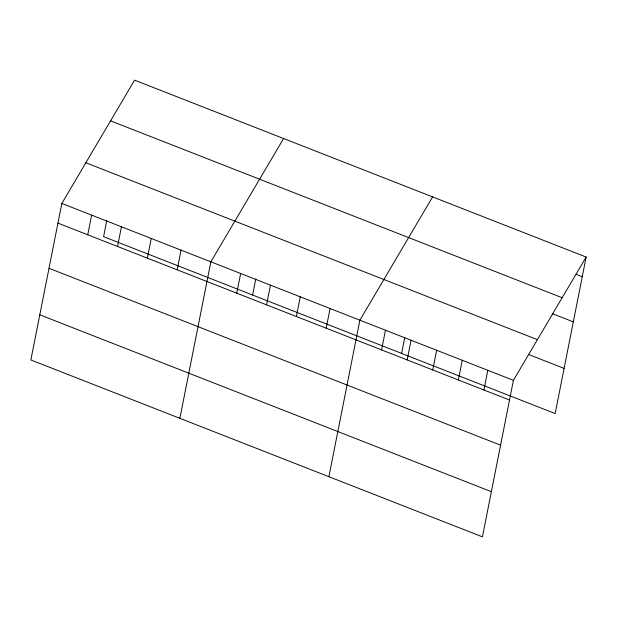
<?xml version="1.0" encoding="UTF-8"?>
<svg xmlns="http://www.w3.org/2000/svg" width="617" height="617" viewBox="0 0 617 617"><rect width="100%" height="100%" fill="white"/><g stroke="black" fill="none" stroke-linecap="round" stroke-linejoin="round"><path stroke-width="0.93" d="M61.839 203.44L30.85 359.95L482.425 536.844L513.413 380.334L586.15 257.05L134.575 80.156L61.839 203.44L513.413 380.334M87.745 234.799L91.64 215.117M106.749 220.678L103.587 236.666L555.161 413.56L586.15 257.05M117.554 246.476L121.449 226.794M147.355 258.145L151.25 238.47M177.156 269.822L181.059 250.14M179.871 418.326L210.86 261.816L283.596 138.532M236.766 293.175L240.661 273.493M252.608 295.042L255.77 279.046M266.567 304.844L270.47 285.17M296.376 316.521L300.271 296.839M326.177 328.198L330.08 308.515M328.892 476.702L359.881 320.192L432.617 196.908M381.576 349.893L385.471 330.211M401.621 353.418L404.791 337.422M407.158 359.919L411.061 340.237M432.748 369.945L436.651 350.263M458.338 379.964L462.241 360.289M483.929 389.99L487.823 370.308M576.077 274.31L582.255 276.732M110.574 120.839L562.149 297.733M552.138 313.59L573.309 321.881M85.84 162.757L537.415 339.651M528.808 354.582L564.1 368.403M57.944 223.123L509.519 400.017M49.005 268.279L500.58 445.166M39.789 314.801L491.363 491.687"/></g></svg>
